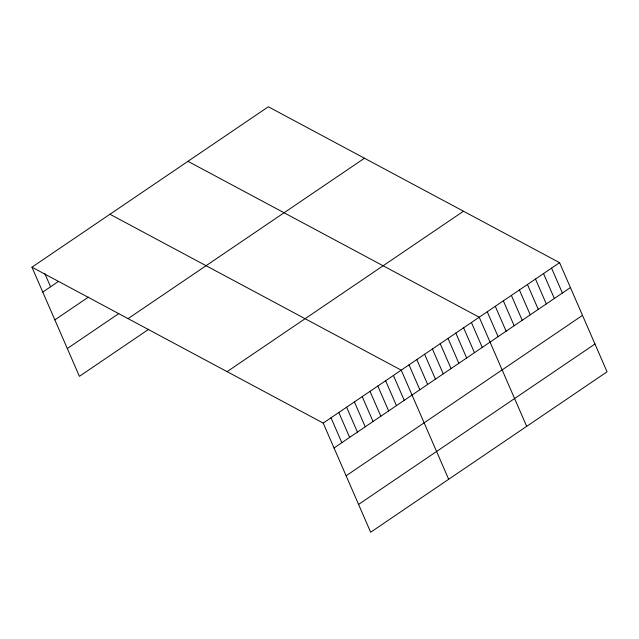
<?xml version="1.0" encoding="UTF-8"?>
<svg xmlns="http://www.w3.org/2000/svg" width="639" height="639" viewBox="0 0 639 639"><rect width="100%" height="100%" fill="white"/><g stroke="black" fill="none" stroke-linecap="round" stroke-linejoin="round"><path stroke-width="0.96" d="M31.95 267.19L268.34 106.777L559.596 262.677L607.05 371.81L370.66 532.223L323.214 423.09L31.95 267.19L79.404 376.323L148.831 329.213M42.773 292.079L58.373 281.495M54.858 319.883L88.406 297.119M67.311 348.527L118.798 313.581M128.064 318.637L364.454 158.224M227.093 371.642L463.483 211.229M323.214 423.09L559.596 262.677M334.029 447.979L570.419 287.566M346.122 475.775L582.504 315.362M358.575 504.419L594.965 344.006M187.97 161.316L479.226 317.216L526.68 426.349M109.956 214.257L401.22 370.157L448.674 479.282M551.561 268.132L562.384 293.021M543.525 273.588L554.348 298.469M535.49 279.035L546.305 303.924M527.447 284.491L538.27 309.38M519.411 289.946L530.234 314.835M511.376 295.402L522.199 320.291M503.34 300.857L514.163 325.746M495.305 306.313L506.12 331.194M487.261 311.76L498.085 336.649M471.422 322.511L482.245 347.4M463.626 327.807L474.45 352.688M455.823 333.095L466.646 357.984M448.027 338.39L458.842 363.279M440.223 343.686L451.046 368.575M432.419 348.982L443.242 373.863M424.623 354.27L435.439 379.159M416.82 359.565L427.643 384.454M409.016 364.861L419.839 389.75M393.416 375.444L404.239 400.333M385.621 380.74L396.436 405.629M377.817 386.036L388.64 410.925M370.013 391.332L380.836 416.213M362.217 396.619L373.032 421.508M354.413 401.915L365.236 426.804M346.61 407.211L357.433 432.1M338.814 412.506L349.637 437.388M331.01 417.794L341.833 442.683M44.778 273.452L50.569 286.783"/></g></svg>
